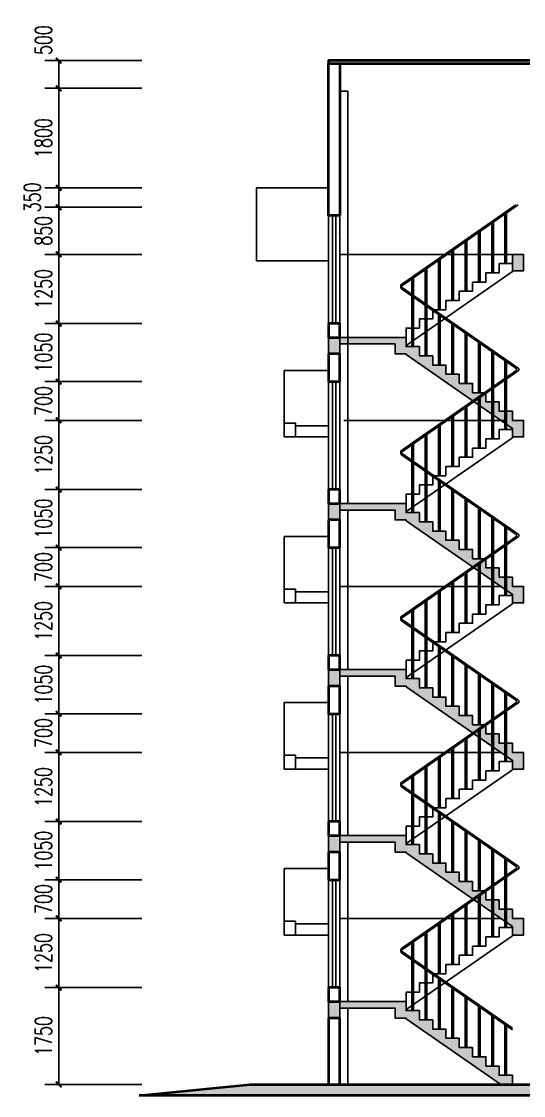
# Model space of a CAD drawing. Extents: x -16747 to 5925, y -200 to 19208.
# Drawn here: x -16747 to -7680, y -200 to 19208 of the extents above; entities that cross this region are included whole.
import ezdxf

# ---------------------------------------------------------------- set-up
doc = ezdxf.new("R2010")
doc.units = 0
doc.header["$LTSCALE"] = 1000
doc.header["$MEASUREMENT"] = 0
for name, color, linetype in [('E_BALCONY', 6, 'Continuous'), ('E_LINE', 7, 'Continuous'), ('E_STAIR', 2, 'Continuous'), ('l#Beam', 40, 'Continuous'), ('l#stair', 92, 'Continuous'), ('l#Wall', 211, 'Continuous'), ('l@Beam', 30, 'Continuous'), ('l@Column', 170, 'Continuous'), ('l@Stair', 75, 'Continuous'), ('l@Window', 255, 'Continuous'), ('PUB_DIM', 3, 'Continuous'), ('S_E_STAIR', 4, 'Continuous'), ('S_STAIR', 9, 'Continuous')]:
    doc.layers.add(name, color=color, linetype=linetype)
doc.layers.add('l@Floor', color=133, linetype='Continuous', lineweight=40)
doc.layers.add('l@Wall', color=230, linetype='Continuous', lineweight=40)
doc.styles.add('_TCH_DIM_T3', font='SIMPLEX', dxfattribs={"width": 0.705882, "bigfont": 'GBCBIG'})
doc.dimstyles.new('_TCH_ARCH&&100', dxfattribs={"dimtxt": 297.5, "dimasz": 100, "dimexe": 250, "dimexo": 300, "dimgap": 126.25, "dimtad": 1, "dimdec": 0, "dimzin": 0, "dimdsep": 46, "dimtxsty": '_TCH_DIM_T3', "dimblk": 'ARCHTICK', "dimcen": 0.09, "dimclrt": 7, "dimazin": 2, "dimtfac": 1, "dimtdec": 0, "dimtix": 1, "dimtmove": 2, "dimatfit": 3, "dimfxl": 1, "dimtolj": 1, "dimtzin": 0, "dimarcsym": 0})

# ---------------------------------------------------------------- blocks, each defined once
blk = doc.blocks.new('_ArchTick')
at = {"color": 0, "linetype": 'ByBlock', "const_width": 0.4}
blk.add_lwpolyline([(-0.5, -0.5), (0.5, 0.5)], dxfattribs=at)
blk = doc.blocks.new('*D23')
at = {"layer": 'Defpoints', "color": 0, "transparency": 16777216}
for p in [(-16075, 1750), (-14275, 1750), (-14275, 0)]:
    blk.add_point(p, dxfattribs=at)
at = {"layer": 'PUB_DIM', "color": 0, "lineweight": -2, "transparency": 16777216}
for p, q in [((-14575, 1750), (-16325, 1750)), ((-16075, 0), (-16075, 1750)), ((-14575, 0), (-16325, 0))]:
    blk.add_line(p, q, dxfattribs=at)
at = {"layer": 'PUB_DIM', "color": 0, "lineweight": -2, "transparency": 16777216, "xscale": 100, "yscale": 100, "zscale": 100}
for p, rotation in [((-16075, 1750), 90), ((-16075, 0), 270)]:
    blk.add_blockref('_ArchTick', p, dxfattribs=dict(at, rotation=rotation))
at = {"layer": 'PUB_DIM', "color": 7, "transparency": 16777216, "insert": (-16350, 875), "char_height": 297.5, "attachment_point": 5, "rotation": 90, "style": '_TCH_DIM_T3'}
blk.add_mtext('\\A1;1750', dxfattribs=at)
blk = doc.blocks.new('*D24')
at = {"layer": 'Defpoints', "color": 0, "transparency": 16777216}
for p in [(-16075, 3000), (-14275, 3000), (-14275, 1750)]:
    blk.add_point(p, dxfattribs=at)
at = {"layer": 'PUB_DIM', "color": 0, "lineweight": -2, "transparency": 16777216}
for p, q in [((-14575, 3000), (-16325, 3000)), ((-16075, 1750), (-16075, 3000)), ((-14575, 1750), (-16325, 1750))]:
    blk.add_line(p, q, dxfattribs=at)
at = {"layer": 'PUB_DIM', "color": 0, "lineweight": -2, "transparency": 16777216, "xscale": 100, "yscale": 100, "zscale": 100}
for p, rotation in [((-16075, 3000), 90), ((-16075, 1750), 270)]:
    blk.add_blockref('_ArchTick', p, dxfattribs=dict(at, rotation=rotation))
at = {"layer": 'PUB_DIM', "color": 7, "transparency": 16777216, "insert": (-16350, 2375), "char_height": 297.5, "attachment_point": 5, "rotation": 90, "style": '_TCH_DIM_T3'}
blk.add_mtext('\\A1;1250', dxfattribs=at)
blk = doc.blocks.new('*D25')
at = {"layer": 'Defpoints', "color": 0, "transparency": 16777216}
for p in [(-16075, 18500), (-14275, 18500), (-14275, 18000)]:
    blk.add_point(p, dxfattribs=at)
at = {"layer": 'PUB_DIM', "color": 0, "lineweight": -2, "transparency": 16777216}
for p, q in [((-14575, 18500), (-16325, 18500)), ((-16075, 18000), (-16075, 18500)), ((-14575, 18000), (-16325, 18000))]:
    blk.add_line(p, q, dxfattribs=at)
at = {"layer": 'PUB_DIM', "color": 0, "lineweight": -2, "transparency": 16777216, "xscale": 100, "yscale": 100, "zscale": 100}
for p, rotation in [((-16075, 18500), 90), ((-16075, 18000), 270)]:
    blk.add_blockref('_ArchTick', p, dxfattribs=dict(at, rotation=rotation))
at = {"layer": 'PUB_DIM', "color": 7, "transparency": 16777216, "insert": (-16350, 18870), "char_height": 297.5, "attachment_point": 5, "rotation": 90, "style": '_TCH_DIM_T3'}
blk.add_mtext('\\A1;500', dxfattribs=at)
blk = doc.blocks.new('*D26')
at = {"layer": 'Defpoints', "color": 0, "transparency": 16777216}
for p in [(-16075, 4750), (-14275, 4750), (-14275, 3700)]:
    blk.add_point(p, dxfattribs=at)
at = {"layer": 'PUB_DIM', "color": 0, "lineweight": -2, "transparency": 16777216}
for p, q in [((-14575, 4750), (-16325, 4750)), ((-16075, 3700), (-16075, 4750)), ((-14575, 3700), (-16325, 3700))]:
    blk.add_line(p, q, dxfattribs=at)
at = {"layer": 'PUB_DIM', "color": 0, "lineweight": -2, "transparency": 16777216, "xscale": 100, "yscale": 100, "zscale": 100}
for p, rotation in [((-16075, 4750), 90), ((-16075, 3700), 270)]:
    blk.add_blockref('_ArchTick', p, dxfattribs=dict(at, rotation=rotation))
at = {"layer": 'PUB_DIM', "color": 7, "transparency": 16777216, "insert": (-16350, 4225), "char_height": 297.5, "attachment_point": 5, "rotation": 90, "style": '_TCH_DIM_T3'}
blk.add_mtext('\\A1;1050', dxfattribs=at)
blk = doc.blocks.new('*D27')
at = {"layer": 'Defpoints', "color": 0, "transparency": 16777216}
for p in [(-16075, 6000), (-14275, 6000), (-14275, 4750)]:
    blk.add_point(p, dxfattribs=at)
at = {"layer": 'PUB_DIM', "color": 0, "lineweight": -2, "transparency": 16777216}
for p, q in [((-14575, 6000), (-16325, 6000)), ((-16075, 4750), (-16075, 6000)), ((-14575, 4750), (-16325, 4750))]:
    blk.add_line(p, q, dxfattribs=at)
at = {"layer": 'PUB_DIM', "color": 0, "lineweight": -2, "transparency": 16777216, "xscale": 100, "yscale": 100, "zscale": 100}
for p, rotation in [((-16075, 6000), 90), ((-16075, 4750), 270)]:
    blk.add_blockref('_ArchTick', p, dxfattribs=dict(at, rotation=rotation))
at = {"layer": 'PUB_DIM', "color": 7, "transparency": 16777216, "insert": (-16350, 5375), "char_height": 297.5, "attachment_point": 5, "rotation": 90, "style": '_TCH_DIM_T3'}
blk.add_mtext('\\A1;1250', dxfattribs=at)
blk = doc.blocks.new('*D28')
at = {"layer": 'Defpoints', "color": 0, "transparency": 16777216}
for p in [(-16075, 3700), (-14275, 3700), (-14275, 3000)]:
    blk.add_point(p, dxfattribs=at)
at = {"layer": 'PUB_DIM', "color": 0, "lineweight": -2, "transparency": 16777216}
for p, q in [((-14575, 3700), (-16325, 3700)), ((-16075, 3700), (-16075, 3800)), ((-16075, 3000), (-16075, 3700)), ((-14575, 3000), (-16325, 3000)), ((-16075, 3000), (-16075, 2900))]:
    blk.add_line(p, q, dxfattribs=at)
at = {"layer": 'PUB_DIM', "color": 0, "lineweight": -2, "transparency": 16777216, "xscale": 100, "yscale": 100, "zscale": 100}
for p, rotation in [((-16075, 3700), 270), ((-16075, 3000), 90)]:
    blk.add_blockref('_ArchTick', p, dxfattribs=dict(at, rotation=rotation))
at = {"layer": 'PUB_DIM', "color": 7, "transparency": 16777216, "insert": (-16350, 3350), "char_height": 297.5, "attachment_point": 5, "rotation": 90, "style": '_TCH_DIM_T3'}
blk.add_mtext('\\A1;700', dxfattribs=at)
blk = doc.blocks.new('*D29')
at = {"layer": 'Defpoints', "color": 0, "transparency": 16777216}
for p in [(-16075, 16200), (-14275, 16200), (-14275, 15850)]:
    blk.add_point(p, dxfattribs=at)
at = {"layer": 'PUB_DIM', "color": 0, "lineweight": -2, "transparency": 16777216}
for p, q in [((-14575, 16200), (-16325, 16200)), ((-16075, 15850), (-16075, 16200)), ((-14575, 15850), (-16325, 15850))]:
    blk.add_line(p, q, dxfattribs=at)
at = {"layer": 'PUB_DIM', "color": 0, "lineweight": -2, "transparency": 16777216, "xscale": 100, "yscale": 100, "zscale": 100}
for p, rotation in [((-16075, 16200), 90), ((-16075, 15850), 270)]:
    blk.add_blockref('_ArchTick', p, dxfattribs=dict(at, rotation=rotation))
at = {"layer": 'PUB_DIM', "color": 7, "transparency": 16777216, "insert": (-16552, 16029), "char_height": 297.5, "attachment_point": 5, "rotation": 90, "style": '_TCH_DIM_T3'}
blk.add_mtext('\\A1;350', dxfattribs=at)
blk = doc.blocks.new('*D30')
at = {"layer": 'Defpoints', "color": 0, "transparency": 16777216}
for p in [(-16075, 18000), (-14275, 18000), (-14275, 16200)]:
    blk.add_point(p, dxfattribs=at)
at = {"layer": 'PUB_DIM', "color": 0, "lineweight": -2, "transparency": 16777216}
for p, q in [((-14575, 18000), (-16325, 18000)), ((-16075, 16200), (-16075, 18000)), ((-14575, 16200), (-16325, 16200))]:
    blk.add_line(p, q, dxfattribs=at)
at = {"layer": 'PUB_DIM', "color": 0, "lineweight": -2, "transparency": 16777216, "xscale": 100, "yscale": 100, "zscale": 100}
for p, rotation in [((-16075, 18000), 90), ((-16075, 16200), 270)]:
    blk.add_blockref('_ArchTick', p, dxfattribs=dict(at, rotation=rotation))
at = {"layer": 'PUB_DIM', "color": 7, "transparency": 16777216, "insert": (-16350, 17100), "char_height": 297.5, "attachment_point": 5, "rotation": 90, "style": '_TCH_DIM_T3'}
blk.add_mtext('\\A1;1800', dxfattribs=at)
blk = doc.blocks.new('*D31')
at = {"layer": 'Defpoints', "color": 0, "transparency": 16777216}
for p in [(-16075, 15850), (-14275, 15850), (-14275, 15000)]:
    blk.add_point(p, dxfattribs=at)
at = {"layer": 'PUB_DIM', "color": 0, "lineweight": -2, "transparency": 16777216}
for p, q in [((-14575, 15850), (-16325, 15850)), ((-16075, 15000), (-16075, 15850)), ((-14575, 15000), (-16325, 15000))]:
    blk.add_line(p, q, dxfattribs=at)
at = {"layer": 'PUB_DIM', "color": 0, "lineweight": -2, "transparency": 16777216, "xscale": 100, "yscale": 100, "zscale": 100}
for p, rotation in [((-16075, 15850), 90), ((-16075, 15000), 270)]:
    blk.add_blockref('_ArchTick', p, dxfattribs=dict(at, rotation=rotation))
at = {"layer": 'PUB_DIM', "color": 7, "transparency": 16777216, "insert": (-16350, 15425), "char_height": 297.5, "attachment_point": 5, "rotation": 90, "style": '_TCH_DIM_T3'}
blk.add_mtext('\\A1;850', dxfattribs=at)
blk = doc.blocks.new('*D32')
at = {"layer": 'Defpoints', "color": 0, "transparency": 16777216}
for p in [(-16075, 7750), (-14275, 7750), (-14275, 6700)]:
    blk.add_point(p, dxfattribs=at)
at = {"layer": 'PUB_DIM', "color": 0, "lineweight": -2, "transparency": 16777216}
for p, q in [((-14575, 7750), (-16325, 7750)), ((-16075, 6700), (-16075, 7750)), ((-14575, 6700), (-16325, 6700))]:
    blk.add_line(p, q, dxfattribs=at)
at = {"layer": 'PUB_DIM', "color": 0, "lineweight": -2, "transparency": 16777216, "xscale": 100, "yscale": 100, "zscale": 100}
for p, rotation in [((-16075, 7750), 90), ((-16075, 6700), 270)]:
    blk.add_blockref('_ArchTick', p, dxfattribs=dict(at, rotation=rotation))
at = {"layer": 'PUB_DIM', "color": 7, "transparency": 16777216, "insert": (-16350, 7225), "char_height": 297.5, "attachment_point": 5, "rotation": 90, "style": '_TCH_DIM_T3'}
blk.add_mtext('\\A1;1050', dxfattribs=at)
blk = doc.blocks.new('*D33')
at = {"layer": 'Defpoints', "color": 0, "transparency": 16777216}
for p in [(-16075, 9000), (-14275, 9000), (-14275, 7750)]:
    blk.add_point(p, dxfattribs=at)
at = {"layer": 'PUB_DIM', "color": 0, "lineweight": -2, "transparency": 16777216}
for p, q in [((-14575, 9000), (-16325, 9000)), ((-16075, 7750), (-16075, 9000)), ((-14575, 7750), (-16325, 7750))]:
    blk.add_line(p, q, dxfattribs=at)
at = {"layer": 'PUB_DIM', "color": 0, "lineweight": -2, "transparency": 16777216, "xscale": 100, "yscale": 100, "zscale": 100}
for p, rotation in [((-16075, 9000), 90), ((-16075, 7750), 270)]:
    blk.add_blockref('_ArchTick', p, dxfattribs=dict(at, rotation=rotation))
at = {"layer": 'PUB_DIM', "color": 7, "transparency": 16777216, "insert": (-16350, 8375), "char_height": 297.5, "attachment_point": 5, "rotation": 90, "style": '_TCH_DIM_T3'}
blk.add_mtext('\\A1;1250', dxfattribs=at)
blk = doc.blocks.new('*D34')
at = {"layer": 'Defpoints', "color": 0, "transparency": 16777216}
for p in [(-16075, 6700), (-14275, 6700), (-14275, 6000)]:
    blk.add_point(p, dxfattribs=at)
at = {"layer": 'PUB_DIM', "color": 0, "lineweight": -2, "transparency": 16777216}
for p, q in [((-16075, 6700), (-16075, 6800)), ((-14575, 6700), (-16325, 6700)), ((-16075, 6000), (-16075, 6700)), ((-14575, 6000), (-16325, 6000)), ((-16075, 6000), (-16075, 5900))]:
    blk.add_line(p, q, dxfattribs=at)
at = {"layer": 'PUB_DIM', "color": 0, "lineweight": -2, "transparency": 16777216, "xscale": 100, "yscale": 100, "zscale": 100}
for p, rotation in [((-16075, 6700), 270), ((-16075, 6000), 90)]:
    blk.add_blockref('_ArchTick', p, dxfattribs=dict(at, rotation=rotation))
at = {"layer": 'PUB_DIM', "color": 7, "transparency": 16777216, "insert": (-16350, 6350), "char_height": 297.5, "attachment_point": 5, "rotation": 90, "style": '_TCH_DIM_T3'}
blk.add_mtext('\\A1;700', dxfattribs=at)
blk = doc.blocks.new('*D35')
at = {"layer": 'Defpoints', "color": 0, "transparency": 16777216}
for p in [(-16075, 10750), (-14275, 10750), (-14275, 9700)]:
    blk.add_point(p, dxfattribs=at)
at = {"layer": 'PUB_DIM', "color": 0, "lineweight": -2, "transparency": 16777216}
for p, q in [((-14575, 10750), (-16325, 10750)), ((-16075, 9700), (-16075, 10750)), ((-14575, 9700), (-16325, 9700))]:
    blk.add_line(p, q, dxfattribs=at)
at = {"layer": 'PUB_DIM', "color": 0, "lineweight": -2, "transparency": 16777216, "xscale": 100, "yscale": 100, "zscale": 100}
for p, rotation in [((-16075, 10750), 90), ((-16075, 9700), 270)]:
    blk.add_blockref('_ArchTick', p, dxfattribs=dict(at, rotation=rotation))
at = {"layer": 'PUB_DIM', "color": 7, "transparency": 16777216, "insert": (-16350, 10225), "char_height": 297.5, "attachment_point": 5, "rotation": 90, "style": '_TCH_DIM_T3'}
blk.add_mtext('\\A1;1050', dxfattribs=at)
blk = doc.blocks.new('*D36')
at = {"layer": 'Defpoints', "color": 0, "transparency": 16777216}
for p in [(-16075, 12000), (-14275, 12000), (-14275, 10750)]:
    blk.add_point(p, dxfattribs=at)
at = {"layer": 'PUB_DIM', "color": 0, "lineweight": -2, "transparency": 16777216}
for p, q in [((-14575, 12000), (-16325, 12000)), ((-16075, 10750), (-16075, 12000)), ((-14575, 10750), (-16325, 10750))]:
    blk.add_line(p, q, dxfattribs=at)
at = {"layer": 'PUB_DIM', "color": 0, "lineweight": -2, "transparency": 16777216, "xscale": 100, "yscale": 100, "zscale": 100}
for p, rotation in [((-16075, 12000), 90), ((-16075, 10750), 270)]:
    blk.add_blockref('_ArchTick', p, dxfattribs=dict(at, rotation=rotation))
at = {"layer": 'PUB_DIM', "color": 7, "transparency": 16777216, "insert": (-16350, 11375), "char_height": 297.5, "attachment_point": 5, "rotation": 90, "style": '_TCH_DIM_T3'}
blk.add_mtext('\\A1;1250', dxfattribs=at)
blk = doc.blocks.new('*D37')
at = {"layer": 'Defpoints', "color": 0, "transparency": 16777216}
for p in [(-16075, 9700), (-14275, 9700), (-14275, 9000)]:
    blk.add_point(p, dxfattribs=at)
at = {"layer": 'PUB_DIM', "color": 0, "lineweight": -2, "transparency": 16777216}
for p, q in [((-16075, 9700), (-16075, 9800)), ((-14575, 9700), (-16325, 9700)), ((-16075, 9000), (-16075, 9700)), ((-14575, 9000), (-16325, 9000)), ((-16075, 9000), (-16075, 8900))]:
    blk.add_line(p, q, dxfattribs=at)
at = {"layer": 'PUB_DIM', "color": 0, "lineweight": -2, "transparency": 16777216, "xscale": 100, "yscale": 100, "zscale": 100}
for p, rotation in [((-16075, 9700), 270), ((-16075, 9000), 90)]:
    blk.add_blockref('_ArchTick', p, dxfattribs=dict(at, rotation=rotation))
at = {"layer": 'PUB_DIM', "color": 7, "transparency": 16777216, "insert": (-16350, 9350), "char_height": 297.5, "attachment_point": 5, "rotation": 90, "style": '_TCH_DIM_T3'}
blk.add_mtext('\\A1;700', dxfattribs=at)
blk = doc.blocks.new('*D38')
at = {"layer": 'Defpoints', "color": 0, "transparency": 16777216}
for p in [(-16075, 13750), (-14275, 13750), (-14275, 12700)]:
    blk.add_point(p, dxfattribs=at)
at = {"layer": 'PUB_DIM', "color": 0, "lineweight": -2, "transparency": 16777216}
for p, q in [((-14575, 13750), (-16325, 13750)), ((-16075, 12700), (-16075, 13750)), ((-14575, 12700), (-16325, 12700))]:
    blk.add_line(p, q, dxfattribs=at)
at = {"layer": 'PUB_DIM', "color": 0, "lineweight": -2, "transparency": 16777216, "xscale": 100, "yscale": 100, "zscale": 100}
for p, rotation in [((-16075, 13750), 90), ((-16075, 12700), 270)]:
    blk.add_blockref('_ArchTick', p, dxfattribs=dict(at, rotation=rotation))
at = {"layer": 'PUB_DIM', "color": 7, "transparency": 16777216, "insert": (-16350, 13225), "char_height": 297.5, "attachment_point": 5, "rotation": 90, "style": '_TCH_DIM_T3'}
blk.add_mtext('\\A1;1050', dxfattribs=at)
blk = doc.blocks.new('*D39')
at = {"layer": 'Defpoints', "color": 0, "transparency": 16777216}
for p in [(-16075, 15000), (-14275, 15000), (-14275, 13750)]:
    blk.add_point(p, dxfattribs=at)
at = {"layer": 'PUB_DIM', "color": 0, "lineweight": -2, "transparency": 16777216}
for p, q in [((-14575, 15000), (-16325, 15000)), ((-16075, 13750), (-16075, 15000)), ((-14575, 13750), (-16325, 13750))]:
    blk.add_line(p, q, dxfattribs=at)
at = {"layer": 'PUB_DIM', "color": 0, "lineweight": -2, "transparency": 16777216, "xscale": 100, "yscale": 100, "zscale": 100}
for p, rotation in [((-16075, 15000), 90), ((-16075, 13750), 270)]:
    blk.add_blockref('_ArchTick', p, dxfattribs=dict(at, rotation=rotation))
at = {"layer": 'PUB_DIM', "color": 7, "transparency": 16777216, "insert": (-16350, 14375), "char_height": 297.5, "attachment_point": 5, "rotation": 90, "style": '_TCH_DIM_T3'}
blk.add_mtext('\\A1;1250', dxfattribs=at)
blk = doc.blocks.new('*D40')
at = {"layer": 'Defpoints', "color": 0, "transparency": 16777216}
for p in [(-16075, 12700), (-14275, 12700), (-14275, 12000)]:
    blk.add_point(p, dxfattribs=at)
at = {"layer": 'PUB_DIM', "color": 0, "lineweight": -2, "transparency": 16777216}
for p, q in [((-14575, 12700), (-16325, 12700)), ((-16075, 12700), (-16075, 12800)), ((-16075, 12000), (-16075, 12700)), ((-14575, 12000), (-16325, 12000)), ((-16075, 12000), (-16075, 11900))]:
    blk.add_line(p, q, dxfattribs=at)
at = {"layer": 'PUB_DIM', "color": 0, "lineweight": -2, "transparency": 16777216, "xscale": 100, "yscale": 100, "zscale": 100}
for p, rotation in [((-16075, 12700), 270), ((-16075, 12000), 90)]:
    blk.add_blockref('_ArchTick', p, dxfattribs=dict(at, rotation=rotation))
at = {"layer": 'PUB_DIM', "color": 7, "transparency": 16777216, "insert": (-16350, 12350), "char_height": 297.5, "attachment_point": 5, "rotation": 90, "style": '_TCH_DIM_T3'}
blk.add_mtext('\\A1;700', dxfattribs=at)

msp = doc.modelspace()

# ---------------------------------------------------------------- hatches: boundary and pattern name
at = {"layer": 'l@Beam'}
h = msp.add_hatch(color=256, dxfattribs=at)
h.dxf.hatch_style = 1
h.paths.add_polyline_path([(-7680, 15000), (-7880, 15000), (-7880, 14700), (-7680, 14700)])
h = msp.add_hatch(color=256, dxfattribs=at)
h.dxf.hatch_style = 1
h.paths.add_polyline_path([(-11000, 13500), (-11200, 13500), (-11200, 13200), (-11000, 13200)])
h = msp.add_hatch(color=256, dxfattribs=at)
h.dxf.hatch_style = 1
h.paths.add_polyline_path([(-11000, 10500), (-11200, 10500), (-11200, 10200), (-11000, 10200)])
h = msp.add_hatch(color=256, dxfattribs=at)
h.dxf.hatch_style = 1
h.paths.add_polyline_path([(-11000, 7500), (-11200, 7500), (-11200, 7200), (-11000, 7200)])
h = msp.add_hatch(color=256, dxfattribs=at)
h.dxf.hatch_style = 1
h.paths.add_polyline_path([(-11000, 4500), (-11200, 4500), (-11200, 4200), (-11000, 4200)])
h = msp.add_hatch(color=256, dxfattribs=at)
h.dxf.hatch_style = 1
h.paths.add_polyline_path([(-11000, 1500), (-11200, 1500), (-11200, 1200), (-11000, 1200)])
at = {"layer": 'l@Floor'}
h = msp.add_hatch(color=256, dxfattribs=at)
h.dxf.hatch_style = 1
h.paths.add_polyline_path([(-11200, 18500), (-11200, 18450), (-5660, 18450), (-5660, 18500)])
h = msp.add_hatch(color=256, dxfattribs=at)
h.dxf.hatch_style = 1
h.paths.add_polyline_path([(2800, 0), (-12624.4, 0), (-14624.4, -200), (4800, -200)])
at = {"layer": 'l@Stair'}
h = msp.add_hatch(color=256, dxfattribs=at)
h.dxf.hatch_style = 1
h.paths.add_polyline_path([(-9080, 13000), (-9320, 13000), (-9320, 13166.7), (-9560, 13166.7), (-9560, 13333.4), (-9800, 13333.4), (-9800, 13500), (-11000, 13500), (-11000, 13380), (-10000, 13380), (-10000, 13200), (-9800, 13200), (-9800, 13187.3), (-7880, 11853.9), (-7880, 11700.1), (-7680, 11700.1), (-7680, 12000.1), (-7880, 12000.1), (-7880, 12166.7), (-8120, 12166.7), (-8120, 12333.3), (-8360, 12333.3), (-8360, 12500), (-8600, 12500), (-8600, 12666.7), (-8840, 12666.7), (-8840, 12833.4), (-9080, 12833.4)])
h = msp.add_hatch(color=256, dxfattribs=at)
h.dxf.hatch_style = 1
h.paths.add_polyline_path([(-9080, 10000), (-9320, 10000), (-9320, 10166.7), (-9560, 10166.7), (-9560, 10333.4), (-9800, 10333.4), (-9800, 10500), (-11000, 10500), (-11000, 10380), (-10000, 10380), (-10000, 10200), (-9800, 10200), (-9800, 10187.3), (-7880, 8853.9), (-7880, 8700.1), (-7680, 8700.1), (-7680, 9000.1), (-7880, 9000.1), (-7880, 9166.7), (-8120, 9166.7), (-8120, 9333.3), (-8360, 9333.3), (-8360, 9500), (-8600, 9500), (-8600, 9666.7), (-8840, 9666.7), (-8840, 9833.4), (-9080, 9833.4)])
h = msp.add_hatch(color=256, dxfattribs=at)
h.dxf.hatch_style = 1
h.paths.add_polyline_path([(-9080, 7000), (-9320, 7000), (-9320, 7166.7), (-9560, 7166.7), (-9560, 7333.4), (-9800, 7333.4), (-9800, 7500), (-11000, 7500), (-11000, 7380), (-10000, 7380), (-10000, 7200), (-9800, 7200), (-9800, 7187.3), (-7880, 5853.9), (-7880, 5700.1), (-7680, 5700.1), (-7680, 6000.1), (-7880, 6000.1), (-7880, 6166.7), (-8120, 6166.7), (-8120, 6333.3), (-8360, 6333.3), (-8360, 6500), (-8600, 6500), (-8600, 6666.7), (-8840, 6666.7), (-8840, 6833.4), (-9080, 6833.4)])
h = msp.add_hatch(color=256, dxfattribs=at)
h.dxf.hatch_style = 1
h.paths.add_polyline_path([(-9080, 4000), (-9320, 4000), (-9320, 4166.7), (-9560, 4166.7), (-9560, 4333.4), (-9800, 4333.4), (-9800, 4500), (-11000, 4500), (-11000, 4380), (-10000, 4380), (-10000, 4200), (-9800, 4200), (-9800, 4187.3), (-7880, 2853.9), (-7880, 2700.1), (-7680, 2700.1), (-7680, 3000.1), (-7880, 3000.1), (-7880, 3166.7), (-8120, 3166.7), (-8120, 3333.3), (-8360, 3333.3), (-8360, 3500), (-8600, 3500), (-8600, 3666.7), (-8840, 3666.7), (-8840, 3833.3), (-9080, 3833.3)])
h = msp.add_hatch(color=256, dxfattribs=at)
h.dxf.hatch_style = 1
h.paths.add_polyline_path([(-9560, 1333.4), (-9800, 1333.4), (-9800, 1500), (-11000, 1500), (-11000, 1380), (-10000, 1380), (-10000, 1200), (-9800, 1200), (-9800, 1187.3), (-8090.4, 0), (-7880, 0), (-7880, 166.7), (-8120, 166.7), (-8120, 333.3), (-8360, 333.3), (-8360, 500), (-8600, 500), (-8600, 666.7), (-8840, 666.7), (-8840, 833.4), (-9080, 833.4), (-9080, 1000), (-9320, 1000), (-9320, 1166.7), (-9560, 1166.7)])

# ---------------------------------------------------------------- linework, layer by layer
at = {"layer": 'E_BALCONY'}
for p, q in [((-12000, 11950), (-12000, 12900)), ((-11200, 12900), (-12000, 12900)), ((-12000, 8950), (-12000, 9900)), ((-11200, 9900), (-12000, 9900)), ((-12000, 5950), (-12000, 6900)), ((-11200, 6900), (-12000, 6900)), ((-12000, 2950), (-12000, 3900)), ((-11200, 3900), (-12000, 3900))]:
    msp.add_line(p, q, dxfattribs=at)
at = {"layer": 'E_LINE'}
for p, q in [((-7880, 15000), (-11000, 15000)), ((-7990.4, 12000), (-10925, 12000)), ((-8090.4, 9000), (-11000, 9000)), ((-8090.4, 6000), (-11000, 6000)), ((-8090.4, 6000), (-11000, 6000)), ((-8090.4, 3000), (-11000, 3000)), ((-11275, 0), (-11200, 0)), ((-11000, 0), (-10925, 0))]:
    msp.add_line(p, q, dxfattribs=at)
at = {"layer": 'E_STAIR'}
msp.add_line((-7880, 15000), (-7880, 15000.1), dxfattribs=at)
at = {"layer": 'l#Beam'}
for p, q in [((-11800, 11900), (-11200, 11900)), ((-11800, 11700), (-11200, 11700)), ((-11800, 8900), (-11200, 8900)), ((-11800, 8700), (-11200, 8700)), ((-11800, 5900), (-11200, 5900)), ((-11800, 5700), (-11200, 5700)), ((-11800, 2900), (-11200, 2900)), ((-11800, 2700), (-11200, 2700))]:
    msp.add_line(p, q, dxfattribs=at)
for points in [[(-12000, 11700), (-11800, 11700), (-11800, 11950), (-12000, 11950)], [(-12000, 8700), (-11800, 8700), (-11800, 8950), (-12000, 8950)], [(-12000, 5700), (-11800, 5700), (-11800, 5950), (-12000, 5950)], [(-12000, 2700), (-11800, 2700), (-11800, 2950), (-12000, 2950)]]:
    msp.add_lwpolyline(points, close=True, dxfattribs=at)
at = {"layer": 'l#stair'}
for points in [[(-9800, 13353.9), (-9800, 13666.7), (-9560, 13666.7), (-9560, 13833.4), (-9320, 13833.4), (-9320, 14000), (-9080, 14000), (-9080, 14166.7), (-8840, 14166.7), (-8840, 14333.4), (-8600, 14333.4), (-8600, 14500), (-8360, 14500), (-8360, 14666.7), (-8120, 14666.7), (-8120, 14833.4), (-7880, 14833.4), (-7880, 14700.1), (-7880, 14687.3), (-9800, 13353.9)], [(-9800, 10353.9), (-9800, 10666.7), (-9560, 10666.7), (-9560, 10833.4), (-9320, 10833.4), (-9320, 11000), (-9080, 11000), (-9080, 11166.7), (-8840, 11166.7), (-8840, 11333.4), (-8600, 11333.4), (-8600, 11500), (-8360, 11500), (-8360, 11666.7), (-8120, 11666.7), (-8120, 11833.4), (-7880, 11833.4), (-7880, 11700.1), (-7880, 11687.3), (-9800, 10353.9)], [(-9800, 7353.9), (-9800, 7666.7), (-9560, 7666.7), (-9560, 7833.4), (-9320, 7833.4), (-9320, 8000), (-9080, 8000), (-9080, 8166.7), (-8840, 8166.7), (-8840, 8333.4), (-8600, 8333.4), (-8600, 8500), (-8360, 8500), (-8360, 8666.7), (-8120, 8666.7), (-8120, 8833.4), (-7880, 8833.4), (-7880, 8700.1), (-7880, 8687.3), (-9800, 7353.9)], [(-9800, 4353.9), (-9800, 4666.7), (-9560, 4666.7), (-9560, 4833.4), (-9320, 4833.4), (-9320, 5000), (-9080, 5000), (-9080, 5166.7), (-8840, 5166.7), (-8840, 5333.4), (-8600, 5333.4), (-8600, 5500.1), (-8360, 5500.1), (-8360, 5666.7), (-8120, 5666.7), (-8120, 5833.4), (-7880, 5833.4), (-7880, 5700.1), (-7880, 5687.3), (-9800, 4353.9)], [(-9800, 1353.9), (-9800, 1666.7), (-9560, 1666.7), (-9560, 1833.4), (-9320, 1833.4), (-9320, 2000), (-9080, 2000), (-9080, 2166.7), (-8840, 2166.7), (-8840, 2333.4), (-8600, 2333.4), (-8600, 2500.1), (-8360, 2500.1), (-8360, 2666.7), (-8120, 2666.7), (-8120, 2833.4), (-7880, 2833.4), (-7880, 2700.1), (-7880, 2687.3), (-9800, 1353.9)]]:
    msp.add_lwpolyline(points, dxfattribs=at)
at = {"layer": 'l#Wall'}
for p, q in [((-12500, 16200), (-11200, 16200)), ((-12500, 16200), (-12500, 14880)), ((-12500, 14880), (-11200, 14880))]:
    msp.add_line(p, q, dxfattribs=at)
at = {"layer": 'l@Beam'}
for points in [[(-7680, 14700), (-7880, 14700), (-7880, 15000), (-7680, 15000)], [(-11000, 13200), (-11200, 13200), (-11200, 13500), (-11000, 13500)], [(-11000, 10200), (-11200, 10200), (-11200, 10500), (-11000, 10500)], [(-11000, 7200), (-11200, 7200), (-11200, 7500), (-11000, 7500)], [(-11000, 4200), (-11200, 4200), (-11200, 4500), (-11000, 4500)], [(-11000, 1200), (-11200, 1200), (-11200, 1500), (-11000, 1500)]]:
    msp.add_lwpolyline(points, close=True, dxfattribs=at)
at = {"layer": 'l@Column'}
for p, q in [((-10850, 17950), (-11000, 17950)), ((-10850, 15000), (-10850, 17950)), ((-10850, 12000), (-10850, 15000)), ((-10850, 10500), (-10850, 12000)), ((-10850, 9000), (-10850, 10380)), ((-10850, 7500), (-10850, 9000)), ((-10850, 6000), (-10850, 7380)), ((-10850, 4500), (-10850, 6000)), ((-10850, 3000), (-10850, 4380)), ((-10850, 1500), (-10850, 3000)), ((-10850, 0), (-10850, 1380))]:
    msp.add_line(p, q, dxfattribs=at)
at = {"layer": 'l@Floor'}
for points in [[(-11200, 18450), (-5660, 18450), (-5660, 18500), (-11200, 18500), (-11200, 18450)], [(-14624.4, -200), (-12624.4, 0), (2800, 0), (4800, -200), (-14624.4, -200)]]:
    msp.add_lwpolyline(points, dxfattribs=at)
at = {"layer": 'l@Stair'}
for points in [[(-11000, 13500), (-9800, 13500), (-9800, 13333.4), (-9560, 13333.4), (-9560, 13166.7), (-9320, 13166.7), (-9320, 13000), (-9080, 13000), (-9080, 12833.4), (-8840, 12833.4), (-8840, 12666.7), (-8600, 12666.7), (-8600, 12500), (-8360, 12500), (-8360, 12333.3), (-8120, 12333.3), (-8120, 12166.7), (-7880, 12166.7), (-7880, 12000.1), (-7680, 12000.1), (-7680, 11700.1), (-7880, 11700.1), (-7880, 11853.9), (-9800, 13187.3), (-9800, 13200), (-10000, 13200), (-10000, 13380), (-11000, 13380), (-11000, 13500)], [(-11000, 10500), (-9800, 10500), (-9800, 10333.4), (-9560, 10333.4), (-9560, 10166.7), (-9320, 10166.7), (-9320, 10000), (-9080, 10000), (-9080, 9833.4), (-8840, 9833.4), (-8840, 9666.7), (-8600, 9666.7), (-8600, 9500), (-8360, 9500), (-8360, 9333.3), (-8120, 9333.3), (-8120, 9166.7), (-7880, 9166.7), (-7880, 9000.1), (-7680, 9000.1), (-7680, 8700.1), (-7880, 8700.1), (-7880, 8853.9), (-9800, 10187.3), (-9800, 10200), (-10000, 10200), (-10000, 10380), (-11000, 10380), (-11000, 10500)], [(-11000, 7500), (-9800, 7500), (-9800, 7333.4), (-9560, 7333.4), (-9560, 7166.7), (-9320, 7166.7), (-9320, 7000), (-9080, 7000), (-9080, 6833.4), (-8840, 6833.4), (-8840, 6666.7), (-8600, 6666.7), (-8600, 6500), (-8360, 6500), (-8360, 6333.3), (-8120, 6333.3), (-8120, 6166.7), (-7880, 6166.7), (-7880, 6000.1), (-7680, 6000.1), (-7680, 5700.1), (-7880, 5700.1), (-7880, 5853.9), (-9800, 7187.3), (-9800, 7200), (-10000, 7200), (-10000, 7380), (-11000, 7380), (-11000, 7500)], [(-11000, 4500), (-9800, 4500), (-9800, 4333.4), (-9560, 4333.4), (-9560, 4166.7), (-9320, 4166.7), (-9320, 4000), (-9080, 4000), (-9080, 3833.3), (-8840, 3833.3), (-8840, 3666.7), (-8600, 3666.7), (-8600, 3500), (-8360, 3500), (-8360, 3333.3), (-8120, 3333.3), (-8120, 3166.7), (-7880, 3166.7), (-7880, 3000.1), (-7680, 3000.1), (-7680, 2700.1), (-7880, 2700.1), (-7880, 2853.9), (-9800, 4187.3), (-9800, 4200), (-10000, 4200), (-10000, 4380), (-11000, 4380), (-11000, 4500)], [(-7880, 0), (-7880, 166.7), (-8120, 166.7), (-8120, 333.3), (-8360, 333.3), (-8360, 500), (-8600, 500), (-8600, 666.7), (-8840, 666.7), (-8840, 833.4), (-9080, 833.4), (-9080, 1000), (-9320, 1000), (-9320, 1166.7), (-9560, 1166.7), (-9560, 1333.4), (-9800, 1333.4), (-9800, 1500), (-11000, 1500), (-11000, 1380), (-10000, 1380), (-10000, 1200), (-9800, 1200), (-9800, 1187.3), (-8090.4, 0)]]:
    msp.add_lwpolyline(points, dxfattribs=at)
at = {"layer": 'l@Wall'}
for points in [[(-11000, 15700), (-11200, 15700), (-11200, 18450), (-11000, 18450), (-11000, 15700)], [(-11200, 13750), (-11200, 13500), (-11000, 13500), (-11000, 13750), (-11200, 13750)], [(-11200, 13200), (-11200, 12700), (-11000, 12700), (-11000, 13200), (-11200, 13200)], [(-11200, 10750), (-11200, 10500), (-11000, 10500), (-11000, 10750), (-11200, 10750)], [(-11200, 10200), (-11200, 9700), (-11000, 9700), (-11000, 10200), (-11200, 10200)], [(-11200, 7750), (-11200, 7500), (-11000, 7500), (-11000, 7750), (-11200, 7750)], [(-11200, 7200), (-11200, 6700), (-11000, 6700), (-11000, 7200), (-11200, 7200)], [(-11200, 4750), (-11200, 4500), (-11000, 4500), (-11000, 4750), (-11200, 4750)], [(-11200, 4200), (-11200, 3700), (-11000, 3700), (-11000, 4200), (-11200, 4200)], [(-11200, 1750), (-11200, 1500), (-11000, 1500), (-11000, 1750), (-11200, 1750)], [(-11200, 1200), (-11200, 0), (-11000, 0), (-11000, 1200), (-11200, 1200)]]:
    msp.add_lwpolyline(points, dxfattribs=at)
at = {"layer": 'l@Window'}
for p, q in [((-11200, 15700), (-11200, 13750)), ((-11200, 15700), (-11000, 15700)), ((-11000, 13750), (-11000, 15700)), ((-11200, 13750), (-11000, 13750)), ((-11200, 12700), (-11200, 10750)), ((-11200, 12700), (-11000, 12700)), ((-11000, 10750), (-11000, 12700)), ((-11200, 10750), (-11000, 10750)), ((-11200, 9700), (-11200, 7750)), ((-11200, 9700), (-11000, 9700)), ((-11000, 7750), (-11000, 9700)), ((-11200, 7750), (-11000, 7750)), ((-11200, 7750), (-11000, 7750)), ((-11200, 6700), (-11200, 4750)), ((-11200, 6700), (-11000, 6700)), ((-11000, 4750), (-11000, 6700)), ((-11200, 4750), (-11000, 4750)), ((-11200, 3700), (-11200, 1750)), ((-11200, 3700), (-11000, 3700)), ((-11000, 1750), (-11000, 3700)), ((-11200, 1750), (-11000, 1750))]:
    msp.add_line(p, q, dxfattribs=at)
at = {"layer": 'l@Window', "color": 4}
for p, q in [((-11130, 13750), (-11130, 15700)), ((-11070, 13750), (-11070, 15700)), ((-11130, 10750), (-11130, 12700)), ((-11070, 10750), (-11070, 12700)), ((-11130, 7750), (-11130, 9700)), ((-11070, 7750), (-11070, 9700)), ((-11130, 4750), (-11130, 6700)), ((-11070, 4750), (-11070, 6700)), ((-11130, 1750), (-11130, 3700)), ((-11070, 1750), (-11070, 3700))]:
    msp.add_line(p, q, dxfattribs=at)
at = {"layer": 'l@Window'}
for p in [(-11000, 15400), (-11000, 12400)]:
    msp.add_point(p, dxfattribs=at)
at = {"layer": 'S_E_STAIR'}
for p, q in [((-9884.5, 14458), (-7817.1, 15893.7)), ((-9884.5, 14428), (-7773.9, 15893.7)), ((-8015, 14833.4), (-8015, 15726.3)), ((-7985, 14833.4), (-7985, 15747.1)), ((-8255, 14666.7), (-8255, 15559.6)), ((-8225, 14666.7), (-8225, 15580.5)), ((-8495, 14500), (-8495, 15393)), ((-8465, 14500), (-8465, 15413.8)), ((-8735, 14333.4), (-8735, 15226.3)), ((-8705, 14333.4), (-8705, 15247.1)), ((-8975, 14166.7), (-8975, 15059.6)), ((-8945, 14166.7), (-8945, 15080.5)), ((-9215, 14000), (-9215, 14893)), ((-9185, 14000), (-9185, 14913.8)), ((-9695, 13666.7), (-9695, 14559.6)), ((-9665, 13666.7), (-9665, 14580.5)), ((-9455, 13833.4), (-9455, 14726.3)), ((-9425, 13833.4), (-9425, 14747.1)), ((-7773.9, 12943), (-9884.5, 14408.7)), ((-7817.1, 12943), (-9884.5, 14378.7)), ((-9695, 13333.4), (-9695, 14247.1)), ((-9665, 13333.4), (-9665, 14226.3)), ((-9455, 13166.7), (-9455, 14080.4)), ((-9425, 13166.7), (-9425, 14059.6)), ((-9215, 13000), (-9215, 13913.8)), ((-9185, 13000), (-9185, 13892.9)), ((-8975, 12833.4), (-8975, 13747.1)), ((-8945, 12833.4), (-8945, 13726.3)), ((-8735, 12666.7), (-8735, 13580.4)), ((-8705, 12666.7), (-8705, 13559.6)), ((-8495, 12500), (-8495, 13413.8)), ((-8465, 12500), (-8465, 13392.9)), ((-8255, 12333.3), (-8255, 13247.1)), ((-8225, 12333.3), (-8225, 13226.3)), ((-8015, 12166.7), (-8015, 13080.4)), ((-7985, 12166.7), (-7985, 13059.6)), ((-9884.5, 11458), (-7817.1, 12893.7)), ((-9884.5, 11428), (-7773.9, 12893.7)), ((-8015, 11833.4), (-8015, 12726.3)), ((-7985, 11833.4), (-7985, 12747.1)), ((-8255, 11666.7), (-8255, 12559.6)), ((-8225, 11666.7), (-8225, 12580.5)), ((-8705, 11333.4), (-8705, 12247.1)), ((-8495, 11500), (-8495, 12393)), ((-8465, 11500), (-8465, 12413.8)), ((-8975, 11166.7), (-8975, 12059.6)), ((-8945, 11166.7), (-8945, 12080.5)), ((-8735, 11333.4), (-8735, 12226.3)), ((-9215, 11000), (-9215, 11893)), ((-9185, 11000), (-9185, 11913.8)), ((-9455, 10833.4), (-9455, 11726.3)), ((-9425, 10833.4), (-9425, 11747.1)), ((-9695, 10666.7), (-9695, 11559.6)), ((-9665, 10666.7), (-9665, 11580.5)), ((-7773.9, 9943), (-9884.5, 11408.7)), ((-7817.1, 9943), (-9884.5, 11378.7)), ((-9695, 10333.4), (-9695, 11247.1)), ((-9665, 10333.4), (-9665, 11226.3)), ((-9455, 10166.7), (-9455, 11080.4)), ((-9425, 10166.7), (-9425, 11059.6)), ((-9215, 10000), (-9215, 10913.8)), ((-9185, 10000), (-9185, 10892.9)), ((-8975, 9833.4), (-8975, 10747.1)), ((-8945, 9833.4), (-8945, 10726.3)), ((-8735, 9666.7), (-8735, 10580.4)), ((-8705, 9666.7), (-8705, 10559.6)), ((-8495, 9500), (-8495, 10413.8)), ((-8465, 9500), (-8465, 10392.9)), ((-8255, 9333.3), (-8255, 10247.1)), ((-8225, 9333.3), (-8225, 10226.3)), ((-8015, 9166.7), (-8015, 10080.4)), ((-7985, 9166.7), (-7985, 10059.6)), ((-9884.5, 8458), (-7817.1, 9893.7)), ((-9884.5, 8428), (-7773.9, 9893.7)), ((-8015, 8833.4), (-8015, 9726.3)), ((-7985, 8833.4), (-7985, 9747.1)), ((-8255, 8666.7), (-8255, 9559.6)), ((-8225, 8666.7), (-8225, 9580.5)), ((-8495, 8500), (-8495, 9393)), ((-8465, 8500), (-8465, 9413.8)), ((-8735, 8333.4), (-8735, 9226.3)), ((-8705, 8333.4), (-8705, 9247.1)), ((-8975, 8166.7), (-8975, 9059.6)), ((-8945, 8166.7), (-8945, 9080.5)), ((-9425, 7833.4), (-9425, 8747.1)), ((-9215, 8000), (-9215, 8893)), ((-9185, 8000), (-9185, 8913.8)), ((-9695, 7666.7), (-9695, 8559.6)), ((-9665, 7666.7), (-9665, 8580.5)), ((-9455, 7833.4), (-9455, 8726.3)), ((-7773.9, 6943), (-9884.5, 8408.7)), ((-7817.1, 6943), (-9884.5, 8378.7)), ((-9695, 7333.4), (-9695, 8247.1)), ((-9665, 7333.4), (-9665, 8226.3)), ((-9455, 7166.7), (-9455, 8080.4)), ((-9425, 7166.7), (-9425, 8059.6)), ((-9215, 7000), (-9215, 7913.8)), ((-9185, 7000), (-9185, 7892.9)), ((-8975, 6833.4), (-8975, 7747.1)), ((-8945, 6833.4), (-8945, 7726.3)), ((-8735, 6666.7), (-8735, 7580.4)), ((-8705, 6666.7), (-8705, 7559.6)), ((-8495, 6500), (-8495, 7413.8)), ((-8465, 6500), (-8465, 7392.9)), ((-8255, 6333.3), (-8255, 7247.1)), ((-8225, 6333.3), (-8225, 7226.3)), ((-8015, 6166.7), (-8015, 7080.4)), ((-7985, 6166.7), (-7985, 7059.6)), ((-9884.5, 5458), (-7817.1, 6893.7)), ((-9884.5, 5428), (-7773.9, 6893.7)), ((-8015, 5833.4), (-8015, 6726.3)), ((-7985, 5833.4), (-7985, 6747.1)), ((-8465, 5500.1), (-8465, 6413.8)), ((-8255, 5666.7), (-8255, 6559.6)), ((-8225, 5666.7), (-8225, 6580.5)), ((-8735, 5333.4), (-8735, 6226.3)), ((-8705, 5333.4), (-8705, 6247.1)), ((-8495, 5500.1), (-8495, 6393)), ((-8975, 5166.7), (-8975, 6059.6)), ((-8945, 5166.7), (-8945, 6080.5)), ((-9215, 5000), (-9215, 5893)), ((-9185, 5000), (-9185, 5913.8)), ((-9455, 4833.4), (-9455, 5726.3)), ((-9425, 4833.4), (-9425, 5747.1)), ((-9695, 4666.7), (-9695, 5559.6)), ((-9665, 4666.7), (-9665, 5580.5)), ((-7773.9, 3943), (-9884.5, 5408.7)), ((-7817.1, 3943), (-9884.5, 5378.7)), ((-9695, 4333.4), (-9695, 5247.1)), ((-9665, 4333.4), (-9665, 5226.3)), ((-9455, 4166.7), (-9455, 5080.4)), ((-9425, 4166.7), (-9425, 5059.6)), ((-9215, 4000), (-9215, 4913.8)), ((-9185, 4000), (-9185, 4892.9)), ((-8975, 3833.3), (-8975, 4747.1)), ((-8945, 3833.3), (-8945, 4726.3)), ((-8735, 3666.7), (-8735, 4580.4)), ((-8705, 3666.7), (-8705, 4559.6)), ((-8495, 3500), (-8495, 4413.8)), ((-8465, 3500), (-8465, 4392.9)), ((-8255, 3333.3), (-8255, 4247.1)), ((-8225, 3333.3), (-8225, 4226.3)), ((-8015, 3166.7), (-8015, 4080.4)), ((-9884.5, 2458), (-7817.1, 3893.7)), ((-9884.5, 2428), (-7773.9, 3893.7)), ((-7985, 3166.7), (-7985, 4059.6)), ((-8015, 2833.4), (-8015, 3726.3)), ((-7985, 2833.4), (-7985, 3747.1)), ((-8255, 2666.7), (-8255, 3559.6)), ((-8225, 2666.7), (-8225, 3580.5)), ((-8495, 2500.1), (-8495, 3393)), ((-8465, 2500.1), (-8465, 3413.8)), ((-8735, 2333.4), (-8735, 3226.3)), ((-8705, 2333.4), (-8705, 3247.1)), ((-9185, 2000), (-9185, 2913.8)), ((-8975, 2166.7), (-8975, 3059.6)), ((-8945, 2166.7), (-8945, 3080.5)), ((-9455, 1833.4), (-9455, 2726.3)), ((-9425, 1833.4), (-9425, 2747.1)), ((-9215, 2000), (-9215, 2893)), ((-9695, 1666.7), (-9695, 2559.6)), ((-9665, 1666.7), (-9665, 2580.5)), ((-7880, 1016.7), (-9884.5, 2408.7)), ((-7880, 986.7), (-9884.5, 2378.7)), ((-9695, 1333.4), (-9695, 2247.1)), ((-9665, 1333.4), (-9665, 2226.3)), ((-9455, 1166.7), (-9455, 2080.4)), ((-9425, 1166.7), (-9425, 2059.6)), ((-9215, 1000), (-9215, 1913.8)), ((-9185, 1000), (-9185, 1892.9)), ((-8975, 833.4), (-8975, 1747.1)), ((-8945, 833.4), (-8945, 1726.3)), ((-8735, 666.7), (-8735, 1580.4)), ((-8705, 666.7), (-8705, 1559.6)), ((-8495, 500), (-8495, 1413.8)), ((-8465, 500), (-8465, 1392.9)), ((-8255, 333.3), (-8255, 1247.1)), ((-8225, 333.3), (-8225, 1226.3)), ((-8015, 166.7), (-8015, 1080.4)), ((-7985, 166.7), (-7985, 1059.6))]:
    msp.add_line(p, q, dxfattribs=at)
for centre, start, end in [((-9867.4, 14433.4), 124.77837, 235.22163), ((-9867.4, 14403.4), 124.77837, 235.22163), ((-7834.2, 12918.4), 304.77837, 55.22163), ((-7791, 12918.4), 304.77837, 55.22163), ((-9867.4, 11433.4), 124.77837, 235.22163), ((-9867.4, 11403.4), 124.77837, 235.22163), ((-7834.2, 9918.4), 304.77837, 55.22163), ((-7791, 9918.4), 304.77837, 55.22163), ((-9867.4, 8433.4), 124.77837, 235.22163), ((-9867.4, 8403.4), 124.77837, 235.22163), ((-7834.2, 6918.4), 304.77837, 55.22163), ((-7834.2, 6918.4), 304.77837, 55.22163), ((-7791, 6918.4), 304.77837, 55.22163), ((-7791, 6918.4), 304.77837, 55.22163), ((-9867.4, 5433.4), 124.77837, 235.22163), ((-9867.4, 5403.4), 124.77837, 235.22163), ((-7834.2, 3918.4), 304.77837, 55.22163), ((-7791, 3918.4), 304.77837, 55.22163), ((-9867.4, 2433.4), 124.77837, 235.22163), ((-9867.4, 2403.4), 124.77837, 235.22163)]:
    msp.add_arc(centre, 30, start, end, dxfattribs=at)
at = {"layer": 'S_STAIR'}
for p, q in [((-11000, 13500), (-11000, 13380)), ((-11000, 10500), (-11000, 10380)), ((-11000, 7500), (-11000, 7380)), ((-11000, 4500), (-11000, 4380)), ((-11000, 1500), (-11000, 1380))]:
    msp.add_line(p, q, dxfattribs=at)

# ---------------------------------------------------------------- dimensions: what is measured, and where the dimension line sits
at = {"layer": 'PUB_DIM'}
for base, p1, p2, picture, middle in [((-16075, 18500), (-14275, 18000), (-14275, 18500), '*D25', (-16350, 18870)), ((-16075, 16200), (-14275, 15850), (-14275, 16200), '*D29', (-16552, 16029))]:
    dim = msp.add_linear_dim(base=base, p1=p1, p2=p2, angle=90, dimstyle='_TCH_ARCH&&100', dxfattribs=at)
    dim.commit()
    dim.dimension.update_dxf_attribs({"geometry": picture, "text_midpoint": middle, "dimtype": 161})
for p1, p2, picture, middle in [((-14275, 16200), (-14275, 18000), '*D30', (-16350, 17100)), ((-14275, 15000), (-14275, 15850), '*D31', (-16350, 15425)), ((-14275, 13750), (-14275, 15000), '*D39', (-16350, 14375)), ((-14275, 12700), (-14275, 13750), '*D38', (-16350, 13225)), ((-14275, 12000), (-14275, 12700), '*D40', (-16350, 12350)), ((-14275, 10750), (-14275, 12000), '*D36', (-16350, 11375)), ((-14275, 9700), (-14275, 10750), '*D35', (-16350, 10225)), ((-14275, 9000), (-14275, 9700), '*D37', (-16350, 9350)), ((-14275, 7750), (-14275, 9000), '*D33', (-16350, 8375)), ((-14275, 6700), (-14275, 7750), '*D32', (-16350, 7225)), ((-14275, 6000), (-14275, 6700), '*D34', (-16350, 6350)), ((-14275, 4750), (-14275, 6000), '*D27', (-16350, 5375)), ((-14275, 3700), (-14275, 4750), '*D26', (-16350, 4225)), ((-14275, 3000), (-14275, 3700), '*D28', (-16350, 3350)), ((-14275, 1750), (-14275, 3000), '*D24', (-16350, 2375)), ((-14275, 0), (-14275, 1750), '*D23', (-16350, 875))]:
    dim = msp.add_aligned_dim(p1=p1, p2=p2, distance=1800, dimstyle='_TCH_ARCH&&100', dxfattribs=at)
    dim.commit()
    dim.dimension.update_dxf_attribs({"geometry": picture, "text_midpoint": middle})

doc.saveas('drawing.dxf')
